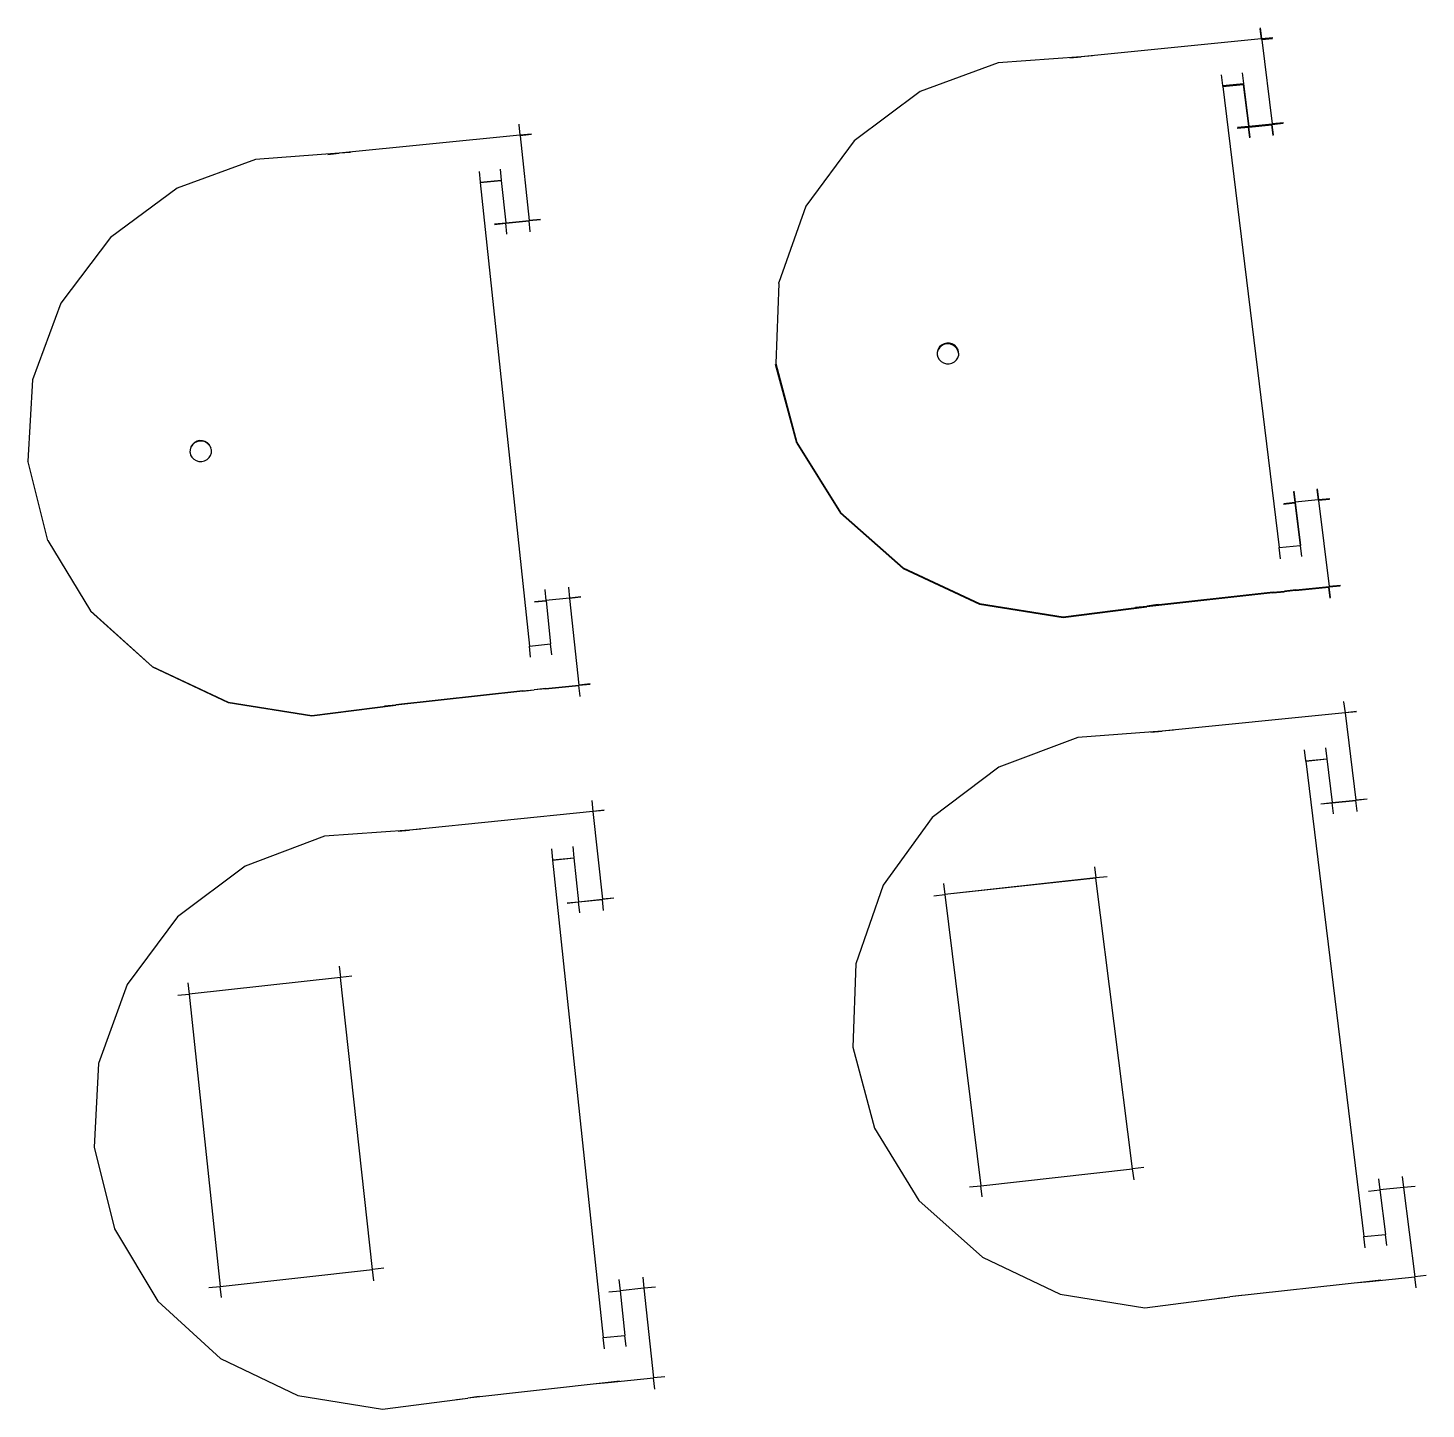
# Model space of a CAD drawing. Extents: x -159 to 748, y -238 to 404.
# Drawn here: x -84.6 to 141.6, y -19.4 to 204 of the extents above; entities that cross this region are included whole.
import ezdxf

# ---------------------------------------------------------------- set-up
doc = ezdxf.new("R2010")
doc.units = 0
doc.header["$MEASUREMENT"] = 0
doc.layers.get('0').update_dxf_attribs({"linetype": 'CONTINUOUS'})

msp = doc.modelspace()

# ---------------------------------------------------------------- linework, layer by layer
for p, q in [((114.76, 203.84), (114.96, 202.23)), ((114.8, 203.99), (115.02, 202.23)), ((114.96, 202.23), (85.85, 199.33)), ((115.02, 202.23), (114.96, 202.23)), ((116.85, 202.41), (115.02, 202.23)), ((115.02, 202.23), (115.04, 202.09)), ((116.81, 202.26), (115.04, 202.09)), ((115.04, 202.09), (116.72, 188.49)), ((85.85, 199.33), (72.38, 198.34)), ((84.01, 199.15), (85.85, 199.33)), ((87.69, 199.47), (85.85, 199.33)), ((72.38, 198.34), (59.79, 193.69)), ((108.5, 196.42), (108.71, 194.66)), ((108.71, 194.66), (112.1, 194.99)), ((108.71, 194.66), (108.73, 194.51)), ((108.73, 194.51), (112.06, 194.85)), ((111.89, 196.75), (112.1, 194.99)), ((112.06, 194.85), (112.1, 194.99)), ((112.06, 194.85), (112.89, 188.11)), ((112.1, 194.99), (112.95, 188.11)), ((59.79, 193.69), (49.13, 185.74)), ((108.73, 194.51), (117.88, 119.94)), ((-5.15, 188.41), (-5.15, 188.34)), ((-5.15, 188.34), (-4.96, 186.64)), ((111.08, 187.79), (112.91, 187.97)), ((111.11, 187.93), (112.89, 188.11)), ((112.89, 188.11), (112.91, 187.97)), ((112.89, 188.11), (112.95, 188.11)), ((112.91, 187.97), (112.95, 188.11)), ((113.13, 186.2), (112.91, 187.97)), ((112.91, 187.97), (112.97, 187.97)), ((112.95, 188.11), (116.72, 188.49)), ((112.97, 187.97), (112.95, 188.11)), ((112.97, 187.97), (116.68, 188.34)), ((113.17, 186.35), (112.97, 187.97)), ((116.68, 188.34), (116.72, 188.49)), ((116.73, 188.35), (116.68, 188.34)), ((116.89, 186.58), (116.68, 188.34)), ((118.55, 188.67), (116.72, 188.49)), ((116.73, 188.35), (116.72, 188.49)), ((118.51, 188.53), (116.73, 188.35)), ((116.93, 186.72), (116.73, 188.35)), ((-4.96, 186.64), (-34.23, 183.73)), ((-3.12, 186.83), (-4.96, 186.64)), ((-4.96, 186.64), (-4.95, 186.57)), ((-3.12, 186.75), (-4.95, 186.57)), ((-4.95, 186.57), (-3.48, 172.85)), ((49.13, 185.74), (41.29, 175.16)), ((-34.23, 183.73), (-47.75, 182.74)), ((-36.07, 183.55), (-34.23, 183.73)), ((-32.39, 183.87), (-34.23, 183.73)), ((-47.75, 182.74), (-60.43, 178.06)), ((-8.18, 181.14), (-8, 179.37)), ((-11.58, 180.8), (-11.4, 179.04)), ((-11.4, 179.04), (-8, 179.37)), ((-11.4, 178.97), (-8, 179.3)), ((-11.4, 179.04), (-11.4, 178.97)), ((-11.4, 178.97), (-3.44, 104.01)), ((-8, 179.3), (-8, 179.37)), ((-8, 179.3), (-7.26, 172.47)), ((-60.43, 178.06), (-71.24, 170.09)), ((41.29, 175.16), (36.92, 162.81)), ((-9.1, 172.29), (-7.26, 172.47)), ((-9.1, 172.22), (-7.26, 172.4)), ((-7.26, 172.47), (-3.48, 172.85)), ((-7.26, 172.4), (-3.48, 172.77)), ((-7.26, 172.4), (-7.26, 172.47)), ((-7.07, 170.7), (-7.26, 172.4)), ((-1.64, 173.03), (-3.48, 172.85)), ((-1.64, 172.96), (-3.48, 172.77)), ((-3.48, 172.77), (-3.48, 172.85)), ((-3.29, 171.08), (-3.48, 172.77)), ((-71.24, 170.09), (-79.27, 159.46)), ((-7.07, 170.63), (-7.07, 170.7)), ((-3.29, 171.01), (-3.29, 171.08)), ((36.91, 162.67), (36.42, 149.7)), ((36.91, 162.67), (36.92, 162.81)), ((-79.27, 159.46), (-83.85, 147.06)), ((62.66, 151.9), (62.53, 151.48)), ((62.9, 152.28), (62.66, 151.9)), ((62.68, 152.04), (62.66, 151.9)), ((62.92, 152.41), (62.68, 152.04)), ((63.23, 152.58), (62.9, 152.28)), ((63.25, 152.71), (62.92, 152.41)), ((63.62, 152.79), (63.23, 152.58)), ((63.65, 152.92), (63.25, 152.71)), ((64.07, 152.89), (63.62, 152.79)), ((64.09, 153.02), (63.65, 152.92)), ((64.52, 152.88), (64.07, 152.89)), ((64.54, 153.01), (64.09, 153.02)), ((64.96, 152.75), (64.52, 152.88)), ((64.98, 152.89), (64.54, 153.01)), ((65.35, 152.52), (64.96, 152.75)), ((65.37, 152.66), (64.98, 152.89)), ((65.67, 152.2), (65.35, 152.52)), ((65.69, 152.34), (65.37, 152.66)), ((65.89, 151.82), (65.67, 152.2)), ((65.91, 151.95), (65.69, 152.34)), ((65.99, 151.43), (65.89, 151.82)), ((66.01, 151.56), (65.91, 151.95)), ((66.01, 151.52), (66.01, 151.56)), ((39.82, 136.82), (36.4, 149.57)), ((36.42, 149.7), (39.83, 136.95)), ((62.53, 151.48), (62.53, 151.18)), ((62.53, 151.18), (62.56, 151.13)), ((62.56, 151.13), (62.66, 150.75)), ((62.66, 150.75), (62.88, 150.36)), ((62.88, 150.36), (63.19, 150.04)), ((63.19, 150.04), (63.58, 149.81)), ((63.58, 149.81), (64.02, 149.68)), ((64.02, 149.68), (64.48, 149.67)), ((64.48, 149.67), (64.92, 149.77)), ((64.92, 149.77), (65.32, 149.98)), ((65.32, 149.98), (65.65, 150.29)), ((65.65, 150.29), (65.9, 150.66)), ((65.9, 150.66), (65.99, 150.95)), ((65.99, 151.43), (66.01, 151.52)), ((66, 151.39), (65.99, 151.43)), ((66, 151.39), (65.99, 150.95)), ((-83.85, 147.06), (-84.57, 133.9)), ((-58.34, 135.76), (-58.36, 135.38)), ((-58.21, 136.24), (-58.35, 135.82)), ((-58.35, 135.82), (-58.34, 135.76)), ((-58.2, 136.18), (-58.34, 135.76)), ((-57.97, 136.62), (-58.21, 136.24)), ((-57.96, 136.56), (-58.2, 136.18)), ((-57.64, 136.92), (-57.97, 136.62)), ((-57.63, 136.86), (-57.96, 136.56)), ((-57.23, 137.13), (-57.64, 136.92)), ((-57.22, 137.07), (-57.63, 136.86)), ((-56.79, 137.24), (-57.23, 137.13)), ((-56.78, 137.17), (-57.22, 137.07)), ((-56.33, 137.22), (-56.79, 137.24)), ((-56.32, 137.16), (-56.78, 137.17)), ((-55.89, 137.1), (-56.33, 137.22)), ((-55.88, 137.03), (-56.32, 137.16)), ((-55.51, 136.87), (-55.89, 137.1)), ((-55.5, 136.8), (-55.88, 137.03)), ((-55.19, 136.55), (-55.51, 136.87)), ((-55.19, 136.48), (-55.5, 136.8)), ((-55.19, 136.48), (-55.19, 136.55)), ((-55.19, 136.48), (-54.97, 136.09)), ((-54.92, 135.87), (-54.97, 136.09)), ((-54.89, 135.77), (-54.92, 135.87)), ((-54.88, 135.73), (-54.89, 135.77)), ((-54.87, 135.66), (-54.88, 135.73)), ((39.82, 136.82), (46.88, 125.49)), ((39.83, 136.95), (46.9, 125.61)), ((-84.55, 133.84), (-84.57, 133.9)), ((-81.35, 121.09), (-84.55, 133.84)), ((-58.36, 135.38), (-58.35, 135.34)), ((-58.35, 135.34), (-58.34, 135.27)), ((-58.34, 135.27), (-58.25, 134.88)), ((-58.25, 134.88), (-58.06, 134.55)), ((-58.06, 134.55), (-57.73, 134.24)), ((-57.73, 134.24), (-57.35, 134.01)), ((-57.35, 134.01), (-56.91, 133.88)), ((-56.91, 133.88), (-56.45, 133.87)), ((-56.45, 133.87), (-56.01, 133.97)), ((-56.01, 133.97), (-55.6, 134.18)), ((-55.6, 134.18), (-55.27, 134.49)), ((-55.27, 134.49), (-55.03, 134.86)), ((-55.03, 134.86), (-54.88, 135.29)), ((-54.88, 135.29), (-54.87, 135.66)), ((120.18, 128.94), (120.38, 127.28)), ((120.22, 129.06), (120.44, 127.28)), ((123.97, 129.32), (124.18, 127.66)), ((124.01, 129.44), (124.23, 127.67)), ((118.56, 126.97), (120.4, 127.16)), ((118.6, 127.1), (120.38, 127.28)), ((120.38, 127.28), (120.4, 127.16)), ((120.38, 127.28), (120.44, 127.28)), ((120.4, 127.16), (120.44, 127.28)), ((120.4, 127.16), (121.24, 120.27)), ((124.18, 127.66), (120.44, 127.28)), ((120.44, 127.28), (121.3, 120.28)), ((124.23, 127.67), (124.18, 127.66)), ((126.07, 127.85), (124.23, 127.67)), ((124.23, 127.67), (124.25, 127.55)), ((126.03, 127.72), (124.25, 127.55)), ((124.25, 127.55), (125.97, 113.64)), ((46.88, 125.49), (57.02, 116.55)), ((46.9, 125.61), (57.04, 116.67)), ((-81.35, 121.09), (-74.46, 109.71)), ((117.88, 119.94), (121.24, 120.27)), ((118.09, 118.15), (117.88, 119.94)), ((121.24, 120.27), (121.3, 120.28)), ((121.52, 118.5), (121.3, 120.28)), ((57.02, 116.55), (69.37, 110.77)), ((57.04, 116.67), (69.4, 110.89)), ((-0.94, 113.17), (-0.94, 113.11)), ((-0.94, 113.11), (-0.76, 111.39)), ((2.87, 113.56), (2.87, 113.5)), ((2.87, 113.5), (3.06, 111.77)), ((120.57, 113.12), (118.74, 112.92)), ((120.53, 113), (125.92, 113.52)), ((120.57, 113.12), (125.97, 113.64)), ((125.92, 113.52), (125.97, 113.64)), ((125.98, 113.53), (125.92, 113.52)), ((126.14, 111.74), (125.92, 113.52)), ((127.8, 113.83), (125.97, 113.64)), ((125.98, 113.53), (125.97, 113.64)), ((127.76, 113.71), (125.98, 113.53)), ((126.19, 111.86), (125.98, 113.53)), ((-2.59, 111.21), (-0.76, 111.39)), ((-2.59, 111.15), (-0.75, 111.33)), ((3.06, 111.77), (-0.76, 111.39)), ((-0.75, 111.33), (-0.76, 111.39)), ((-0.75, 111.33), (0, 104.36)), ((4.9, 111.96), (3.06, 111.77)), ((3.06, 111.77), (3.07, 111.71)), ((4.9, 111.9), (3.07, 111.71)), ((3.07, 111.71), (4.57, 97.69)), ((69.4, 110.89), (82.93, 108.76)), ((116.86, 112.61), (96.44, 110.36)), ((116.9, 112.73), (96.48, 110.48)), ((116.86, 112.61), (118.7, 112.8)), ((116.9, 112.73), (118.74, 112.92)), ((120.53, 113), (118.7, 112.8)), ((118.7, 112.8), (118.74, 112.92)), ((-74.46, 109.71), (-64.45, 100.73)), ((-74.45, 109.65), (-64.43, 100.68)), ((69.37, 110.77), (82.9, 108.64)), ((82.9, 108.64), (96.44, 110.36)), ((82.93, 108.76), (96.48, 110.48)), ((94.64, 110.28), (96.48, 110.48)), ((96.44, 110.36), (96.48, 110.48)), ((98.3, 110.71), (96.48, 110.48)), ((-3.44, 104.01), (0, 104.36)), ((0.19, 102.57), (0, 104.36)), ((-3.25, 102.23), (-3.44, 104.01)), ((-64.45, 100.73), (-52.16, 94.93)), ((-64.43, 100.68), (-52.15, 94.87)), ((-0.85, 97.16), (4.57, 97.69)), ((-0.85, 97.11), (4.57, 97.64)), ((6.41, 97.88), (4.57, 97.69)), ((6.41, 97.82), (4.57, 97.64)), ((4.57, 97.64), (4.57, 97.69)), ((4.76, 95.91), (4.57, 97.64)), ((-4.52, 96.78), (-25.03, 94.52)), ((-4.52, 96.72), (-25.03, 94.46)), ((-4.52, 96.78), (-2.69, 96.96)), ((-4.52, 96.72), (-2.69, 96.91)), ((-0.85, 97.16), (-2.69, 96.96)), ((-0.85, 97.11), (-2.69, 96.91)), ((-2.69, 96.91), (-2.69, 96.96)), ((4.76, 95.85), (4.76, 95.91)), ((128.31, 95.02), (128.3, 94.99)), ((-52.16, 94.93), (-38.64, 92.79)), ((-52.15, 94.87), (-38.63, 92.73)), ((-38.64, 92.79), (-25.03, 94.52)), ((-38.63, 92.73), (-25.03, 94.46)), ((-26.87, 94.32), (-25.03, 94.52)), ((-23.2, 94.75), (-25.03, 94.52)), ((-25.03, 94.46), (-25.03, 94.52)), ((128.53, 93.24), (98.95, 90.25)), ((128.3, 94.99), (128.53, 93.24)), ((130.37, 93.42), (128.53, 93.24)), ((128.53, 93.24), (128.54, 93.21)), ((130.36, 93.39), (128.54, 93.21)), ((128.54, 93.21), (130.28, 79.09)), ((85.28, 89.23), (72.52, 84.44)), ((98.95, 90.25), (85.28, 89.23)), ((97.11, 90.07), (98.95, 90.25)), ((100.79, 90.39), (98.95, 90.25)), ((121.93, 87.22), (122.14, 85.43)), ((125.37, 87.57), (125.59, 85.78)), ((72.52, 84.44), (61.72, 76.26)), ((122.14, 85.43), (125.59, 85.78)), ((122.14, 85.43), (122.16, 85.41)), ((122.16, 85.41), (125.58, 85.75)), ((122.16, 85.41), (131.57, 8.5)), ((125.58, 85.75), (125.59, 85.78)), ((125.58, 85.75), (126.45, 78.7)), ((132.11, 79.24), (130.27, 79.06)), ((132.12, 79.27), (130.28, 79.09)), ((6.84, 77.26), (-22.86, 74.26)), ((6.65, 79.05), (6.65, 79.02)), ((6.65, 79.02), (6.84, 77.26)), ((8.68, 77.45), (6.84, 77.26)), ((6.84, 77.26), (6.85, 77.23)), ((8.68, 77.42), (6.85, 77.23)), ((6.85, 77.23), (8.37, 63.05)), ((124.62, 78.49), (126.45, 78.67)), ((124.63, 78.52), (126.45, 78.7)), ((126.45, 78.7), (130.28, 79.09)), ((126.45, 78.67), (130.27, 79.06)), ((126.45, 78.7), (126.45, 78.67)), ((126.68, 76.91), (126.45, 78.67)), ((126.67, 76.88), (126.68, 76.91)), ((130.27, 79.06), (130.28, 79.09)), ((130.5, 77.3), (130.27, 79.06)), ((130.49, 77.27), (130.5, 77.3)), ((61.72, 76.26), (53.78, 65.36)), ((-36.57, 73.24), (-49.43, 68.42)), ((-22.86, 74.26), (-36.57, 73.24)), ((-24.69, 74.08), (-22.86, 74.26)), ((-21.01, 74.4), (-22.86, 74.26)), ((0.13, 71.22), (0.32, 69.43)), ((3.58, 71.57), (3.77, 69.78)), ((-49.43, 68.42), (-60.39, 60.21)), ((0.32, 69.43), (3.77, 69.78)), ((0.32, 69.4), (3.77, 69.75)), ((0.32, 69.43), (0.32, 69.4)), ((0.32, 69.4), (8.52, -7.84)), ((3.77, 69.75), (3.77, 69.78)), ((3.77, 69.75), (4.53, 62.66)), ((87.97, 68.3), (88.2, 66.5)), ((63.58, 65.62), (63.8, 63.83)), ((88.2, 66.5), (63.8, 63.83)), ((88.19, 66.48), (63.8, 63.81)), ((88.19, 66.48), (88.2, 66.5)), ((94.15, 19.44), (88.19, 66.48)), ((90.03, 66.71), (88.2, 66.5)), ((53.78, 65.36), (49.38, 52.64)), ((61.97, 63.63), (63.8, 63.83)), ((63.8, 63.83), (63.8, 63.81)), ((63.8, 63.81), (69.61, 16.73)), ((2.69, 62.48), (4.53, 62.66)), ((2.69, 62.45), (4.53, 62.64)), ((4.53, 62.66), (8.37, 63.05)), ((4.53, 62.64), (8.37, 63.03)), ((4.53, 62.66), (4.53, 62.64)), ((4.72, 60.87), (4.53, 62.64)), ((10.2, 63.24), (8.37, 63.05)), ((10.2, 63.21), (8.37, 63.03)), ((8.37, 63.03), (8.37, 63.05)), ((8.56, 61.26), (8.37, 63.03)), ((8.56, 61.23), (8.56, 61.26)), ((-60.39, 60.21), (-68.52, 49.27)), ((4.72, 60.84), (4.72, 60.87)), ((-34.21, 52.21), (-34.01, 50.39)), ((49.37, 52.62), (48.88, 39.15)), ((49.37, 52.62), (49.38, 52.64)), ((-34.01, 50.39), (-58.5, 47.71)), ((-32.18, 50.62), (-34.01, 50.39)), ((-28.81, 3.15), (-34.01, 50.39)), ((-68.52, 49.27), (-73.15, 36.5)), ((-60.34, 47.53), (-58.5, 47.71)), ((-58.7, 49.53), (-58.5, 47.71)), ((-58.5, 47.71), (-53.45, 0.43)), ((48.88, 39.15), (52.37, 26.01)), ((-73.15, 36.5), (-73.86, 22.94)), ((52.37, 26.01), (59.56, 14.34)), ((-73.86, 22.94), (-70.58, 9.75)), ((69.61, 16.73), (94.15, 19.44)), ((95.99, 19.66), (94.15, 19.44)), ((94.39, 17.65), (94.15, 19.44)), ((137.79, 18.24), (138.01, 16.44)), ((67.77, 16.55), (69.61, 16.73)), ((69.83, 14.95), (69.61, 16.73)), ((132.33, 15.86), (134.16, 16.04)), ((133.94, 17.85), (134.16, 16.04)), ((138.01, 16.44), (134.16, 16.04)), ((134.16, 16.04), (135.05, 8.83)), ((139.85, 16.62), (138.01, 16.44)), ((138.01, 16.44), (139.81, 2)), ((59.56, 14.34), (69.86, 5.14)), ((-70.58, 9.75), (-63.57, -1.97)), ((131.57, 8.5), (135.05, 8.83)), ((131.81, 6.69), (131.57, 8.5)), ((135.28, 7.04), (135.05, 8.83)), ((69.86, 5.14), (82.41, -0.82)), ((-53.45, 0.43), (-28.81, 3.15)), ((-26.97, 3.37), (-28.81, 3.15)), ((-28.61, 1.36), (-28.81, 3.15)), ((-55.29, 0.25), (-53.45, 0.43)), ((-53.26, -1.36), (-53.45, 0.43)), ((11.04, 1.55), (11.24, -0.26)), ((15.1, 0.13), (11.24, -0.26)), ((14.91, 1.94), (15.1, 0.13)), ((16.94, 0.32), (15.1, 0.13)), ((15.1, 0.13), (16.66, -14.37)), ((132.46, 1.25), (109.89, -1.26)), ((130.64, 1.08), (132.46, 1.25)), ((132.46, 1.25), (139.81, 2)), ((134.31, 1.47), (132.46, 1.25)), ((141.63, 2.18), (139.81, 2)), ((140.02, 0.19), (139.81, 2)), ((-63.57, -1.97), (-53.39, -11.22)), ((9.4, -0.45), (11.24, -0.26)), ((11.24, -0.26), (12.01, -7.51)), ((82.41, -0.82), (96.14, -3.01)), ((96.14, -3.01), (109.89, -1.26)), ((108.06, -1.44), (109.89, -1.26)), ((111.72, -1.01), (109.89, -1.26)), ((8.52, -7.84), (12.01, -7.51)), ((8.72, -9.65), (8.52, -7.84)), ((12.2, -9.3), (12.01, -7.51)), ((-53.39, -11.22), (-40.91, -17.2)), ((9.29, -15.12), (-13.38, -17.64)), ((7.46, -15.29), (9.29, -15.12)), ((9.29, -15.12), (16.66, -14.37)), ((11.13, -14.9), (9.29, -15.12)), ((18.49, -14.18), (16.66, -14.37)), ((16.85, -16.18), (16.66, -14.37)), ((-40.91, -17.2), (-27.18, -19.4)), ((-27.18, -19.4), (-13.38, -17.64)), ((-15.22, -17.83), (-13.38, -17.64)), ((-11.55, -17.39), (-13.38, -17.64))]:
    msp.add_line(p, q)

doc.saveas('drawing.dxf')
